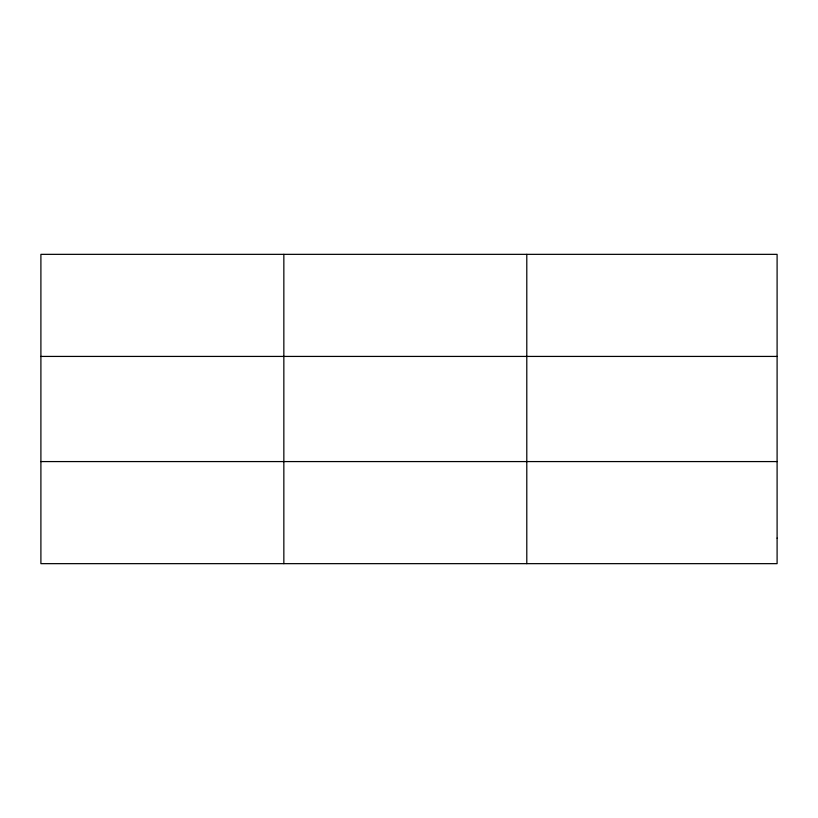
<?xml version="1.0" encoding="UTF-8"?>
<svg xmlns="http://www.w3.org/2000/svg" width="818" height="818" viewBox="0 0 818 818"><rect width="100%" height="100%" fill="white"/><g stroke="black" fill="none" stroke-linecap="round" stroke-linejoin="round"><path stroke-width="1.23" d="M283.846 254.347L283.846 563.653M526.792 254.347L526.792 563.653M40.9 356.423L777.1 356.423M40.9 461.577L777.1 461.577M777.1 538.132L777.1 563.653L40.9 563.653L40.9 254.347L777.1 254.347L777.1 538.132"/></g></svg>
